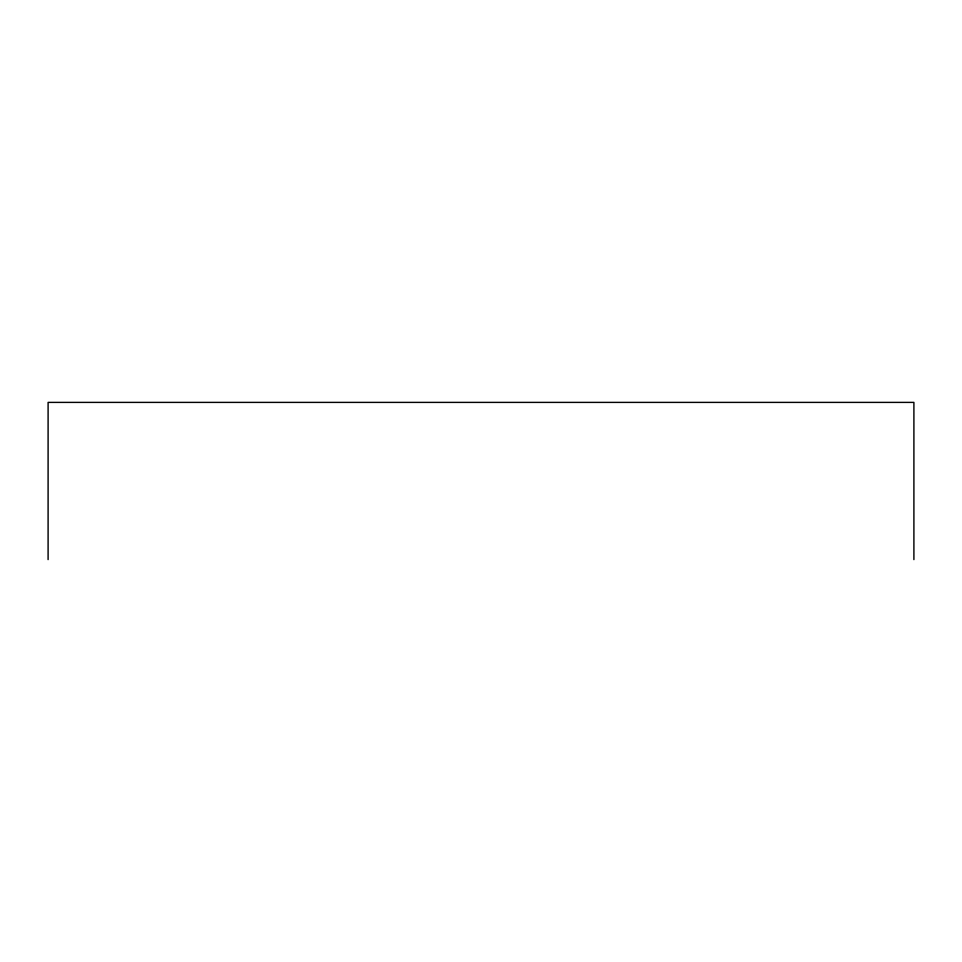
<?xml version="1.0" encoding="UTF-8"?>
<svg xmlns="http://www.w3.org/2000/svg" width="962" height="962" viewBox="0 0 962 962"><rect width="100%" height="100%" fill="white"/><g stroke="black" fill="none" stroke-linecap="round" stroke-linejoin="round"><path stroke-width="1.44" d="M913.9 559.607L913.9 402.393L48.1 402.393L48.1 559.607"/></g></svg>
